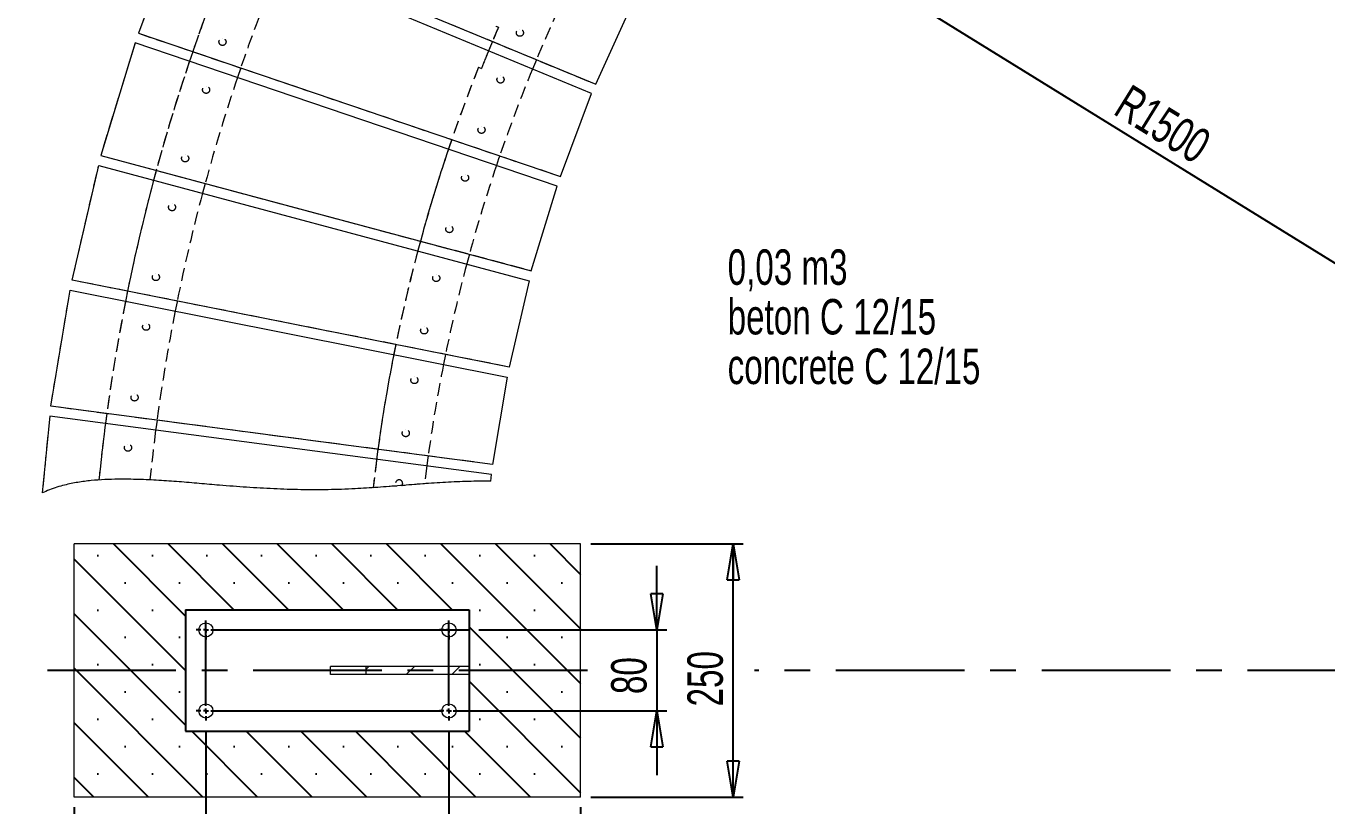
# Model space of a CAD drawing. Header units: millimetres. Extents: x 11 to 1615, y 9 to 681.
# Drawn here: x 143.8 to 272.2, y 96.5 to 173.5 of the extents above; entities that cross this region are included whole.
import ezdxf

# ---------------------------------------------------------------- set-up
doc = ezdxf.new("R2010")
doc.units = ezdxf.units.MM
doc.linetypes.add('CENTERX2', pattern=[20.32, 12.7, -2.54, 2.54, -2.54])
doc.linetypes.add('HIDDEN', pattern=[1.905, 1.27, -0.635])
doc.layers.add('HLADINA1', color=7, linetype='Continuous')
doc.layers.add('SLD-0', color=179, linetype='Continuous')
doc.styles.add('SLDTEXTSTYLE0', font='TXT', dxfattribs={"width": 0.7})
doc.dimstyles.new('SLDDIMSTYLE0', dxfattribs={"dimtxt": 3.5, "dimasz": 3.556, "dimexe": 0, "dimexo": 0.0625, "dimgap": 0.875, "dimtad": 1, "dimlfac": 10, "dimrnd": 1e-09, "dimzin": 12, "dimdsep": 46, "dimtxsty": 'SLDTEXTSTYLE0', "dimblk1": 'CLOSED', "dimblk2": 'CLOSED', "dimsah": 1, "dimcen": 0.09, "dimadec": 0, "dimazin": 3, "dimtfac": 1, "dimtofl": 0, "dimtmove": 0, "dimatfit": 3, "dimldrblk": 'CLOSED', "dimfxl": 0, "dimfrac": 2, "dimtolj": 1, "dimtzin": 12, "dimarcsym": 0})
doc.dimstyles.new('SLDDIMSTYLE2', dxfattribs={"dimtxt": 3.5, "dimasz": 3.556, "dimexe": 0, "dimexo": 0.0625, "dimgap": 0.875, "dimtad": 1, "dimlfac": 10, "dimrnd": 1e-09, "dimzin": 12, "dimdsep": 46, "dimtxsty": 'SLDTEXTSTYLE0', "dimblk1": 'CLOSED', "dimblk2": 'CLOSED', "dimsah": 1, "dimcen": 0.09, "dimadec": 0, "dimazin": 3, "dimtfac": 1, "dimtmove": 0, "dimatfit": 0, "dimldrblk": 'CLOSED', "dimfxl": 0, "dimfrac": 2, "dimtolj": 1, "dimtzin": 12, "dimarcsym": 0})
doc.dimstyles.new('SLDDIMSTYLE5', dxfattribs={"dimtxt": 3.5, "dimasz": 3.556, "dimexe": 0, "dimexo": 0.0625, "dimgap": 0.875, "dimtad": 1, "dimdec": 4, "dimlfac": 10, "dimzin": 12, "dimdsep": 46, "dimtxsty": 'SLDTEXTSTYLE0', "dimblk1": 'CLOSED', "dimblk2": 'CLOSED', "dimsah": 1, "dimcen": 0.09, "dimazin": 3, "dimtfac": 1, "dimtofl": 0, "dimtmove": 0, "dimatfit": 3, "dimldrblk": 'CLOSED', "dimfxl": 0, "dimfrac": 2, "dimtolj": 1, "dimtzin": 12, "dimarcsym": 0})
doc.dimstyles.new('SLDDIMSTYLE6', dxfattribs={"dimtxt": 3.5, "dimasz": 3.556, "dimexe": 0, "dimexo": 0.0625, "dimgap": 0.875, "dimtad": 1, "dimdec": 0, "dimlfac": 10, "dimrnd": 1e-09, "dimzin": 12, "dimdsep": 46, "dimtxsty": 'SLDTEXTSTYLE0', "dimblk1": 'CLOSED', "dimblk2": 'CLOSED', "dimsah": 1, "dimcen": 0, "dimadec": 0, "dimazin": 3, "dimtfac": 1, "dimtofl": 0, "dimtmove": 0, "dimatfit": 3, "dimldrblk": 'CLOSED', "dimfxl": 0, "dimfrac": 2, "dimtolj": 1, "dimtzin": 12, "dimarcsym": 0})

# ---------------------------------------------------------------- blocks, each defined once
blk = doc.blocks.new('_CLOSED')
at = {"color": 0, "linetype": 'ByBlock', "lineweight": -2}
for p, q in [((-1, 0.166667), (0, 0)), ((-1, 0.166667), (-1, -0.166667)), ((0, 0), (-1, -0.166667)), ((0, 0), (-1, 0))]:
    blk.add_line(p, q, dxfattribs=at)
blk = doc.blocks.new('_D_8')
at = {"layer": 'HLADINA1'}
for p, q in [((338.04, 108.88), (338.04, 80.38)), ((198.54, 96.38), (198.54, 80.38)), ((338.04, 81.38), (198.54, 81.38))]:
    blk.add_line(p, q, dxfattribs=at)
at = {"layer": 'HLADINA1', "xscale": 3.556, "yscale": 3.556, "rotation": 180.0000000000003}
blk.add_blockref('_CLOSED', (198.54, 81.38), dxfattribs=at)
at = {"layer": 'HLADINA1', "xscale": 3.556, "yscale": 3.556}
blk.add_blockref('_CLOSED', (338.04, 81.38), dxfattribs=at)
at = {"layer": 'HLADINA1', "insert": (261.31, 85.89), "char_height": 3.5, "attachment_point": 1, "style": 'SLDTEXTSTYLE0'}
blk.add_mtext('1395', dxfattribs=at)
blk = doc.blocks.new('_D_9')
at = {"layer": 'HLADINA1'}
for p, q in [((342.49, 114.33), (243.85, 212.97)), ((338.75, 110.59), (343.2, 115.04))]:
    blk.add_line(p, q, dxfattribs=at)
at = {"layer": 'HLADINA1', "xscale": 3.556, "yscale": 3.556}
for p, rotation in [((243.85, 212.97), 135.0010193292296), ((342.49, 114.33), 315.0010193292296)]:
    blk.add_blockref('_CLOSED', p, dxfattribs=dict(at, rotation=rotation))
at = {"layer": 'HLADINA1', "insert": (289.68, 173.52), "char_height": 3.5, "attachment_point": 1, "rotation": 315.001, "style": 'SLDTEXTSTYLE0'}
blk.add_mtext('1395', dxfattribs=at)
blk = doc.blocks.new('_D_10')
at = {"layer": 'HLADINA1'}
blk.add_arc((338.04, 109.88), 55.28, 135.001, 180, dxfattribs=at)
at = {"layer": 'HLADINA1', "xscale": 3.556, "yscale": 3.556}
for p, rotation in [((298.95, 148.97), 46.84124616811626), ((282.76, 109.88), 268.1597315195509)]:
    blk.add_blockref('_CLOSED', p, dxfattribs=dict(at, rotation=rotation))
at = {"layer": 'HLADINA1', "insert": (281.06, 128.37), "char_height": 3.5, "attachment_point": 1, "rotation": 68.5079, "style": 'SLDTEXTSTYLE0'}
blk.add_mtext('45°', dxfattribs=at)
blk = doc.blocks.new('_D_11')
at = {"layer": 'HLADINA1'}
blk.add_line((210.91, 188.5), (338.04, 109.88), dxfattribs=at)
at = {"layer": 'HLADINA1', "xscale": 3.556, "yscale": 3.556, "rotation": 148.2654216860128}
blk.add_blockref('_CLOSED', (210.91, 188.5), dxfattribs=at)
at = {"layer": 'HLADINA1', "insert": (252.84, 167.87), "char_height": 3.5, "attachment_point": 1, "rotation": 328.2654, "style": 'SLDTEXTSTYLE0'}
blk.add_mtext('R1500', dxfattribs=at)
blk = doc.blocks.new('_D_12')
at = {"layer": 'HLADINA1'}
for p, q in [((161.54, 103.93), (161.54, 88.63)), ((185.54, 103.93), (185.54, 88.63)), ((161.54, 89.63), (185.54, 89.63))]:
    blk.add_line(p, q, dxfattribs=at)
at = {"layer": 'HLADINA1', "xscale": 3.556, "yscale": 3.556, "rotation": 180.0000000000004}
blk.add_blockref('_CLOSED', (161.54, 89.63, 2734.25), dxfattribs=at)
at = {"layer": 'HLADINA1', "xscale": 3.556, "yscale": 3.556}
blk.add_blockref('_CLOSED', (185.54, 89.63, 2734.25), dxfattribs=at)
at = {"layer": 'HLADINA1', "insert": (170.05, 94.14), "char_height": 3.5, "attachment_point": 1, "style": 'SLDTEXTSTYLE0'}
blk.add_mtext('240', dxfattribs=at)
blk = doc.blocks.new('_D_13')
at = {"layer": 'HLADINA1'}
for p, q in [((148.54, 96.38), (148.54, 80.38)), ((198.54, 96.38), (198.54, 80.38)), ((198.54, 81.38), (148.54, 81.38))]:
    blk.add_line(p, q, dxfattribs=at)
at = {"layer": 'HLADINA1', "xscale": 3.556, "yscale": 3.556, "rotation": 180.0000000000005}
blk.add_blockref('_CLOSED', (148.54, 81.38, 2734.25), dxfattribs=at)
at = {"layer": 'HLADINA1', "xscale": 3.556, "yscale": 3.556}
blk.add_blockref('_CLOSED', (198.54, 81.38, 2734.25), dxfattribs=at)
at = {"layer": 'HLADINA1', "insert": (169.87, 85.89), "char_height": 3.5, "attachment_point": 1, "style": 'SLDTEXTSTYLE0'}
blk.add_mtext('500', dxfattribs=at)
blk = doc.blocks.new('_D_14')
at = {"layer": 'HLADINA1'}
for p, q in [((206.06, 113.88), (206.06, 120.23)), ((188.49, 113.88), (207.06, 113.88)), ((206.06, 113.88), (206.06, 105.88)), ((185.95, 105.88), (207.06, 105.88)), ((206.06, 105.88), (206.06, 99.53))]:
    blk.add_line(p, q, dxfattribs=at)
at = {"layer": 'HLADINA1', "xscale": 3.556, "yscale": 3.556}
for p, rotation in [((206.06, 113.88, 2734.25), 270.0000000000004), ((206.06, 105.88, 2734.25), 90.0000000000004)]:
    blk.add_blockref('_CLOSED', p, dxfattribs=dict(at, rotation=rotation))
at = {"layer": 'HLADINA1', "insert": (201.55, 107.55), "char_height": 3.5, "attachment_point": 1, "rotation": 90, "style": 'SLDTEXTSTYLE0'}
blk.add_mtext('80', dxfattribs=at)
blk = doc.blocks.new('_D_15')
at = {"layer": 'HLADINA1'}
for p, q in [((199.54, 122.38), (214.59, 122.38)), ((213.59, 97.38), (213.59, 122.38)), ((199.54, 97.38), (214.59, 97.38))]:
    blk.add_line(p, q, dxfattribs=at)
at = {"layer": 'HLADINA1', "xscale": 3.556, "yscale": 3.556}
for p, rotation in [((213.59, 122.38, 2734.25), 90.0000000000004), ((213.59, 97.38, 2734.25), 270.0000000000004)]:
    blk.add_blockref('_CLOSED', p, dxfattribs=dict(at, rotation=rotation))
at = {"layer": 'HLADINA1', "insert": (209.08, 106.33), "char_height": 3.5, "attachment_point": 1, "rotation": 90, "style": 'SLDTEXTSTYLE0'}
blk.add_mtext('250', dxfattribs=at)
blk = doc.blocks.new('SW_NOTE_6')
at = {"layer": 'SLD-0', "color": 0, "char_height": 3.5, "attachment_point": 1, "style": 'SLDTEXTSTYLE0'}
for s, insert in [('0,03 m3', (0, 4.51)), ('beton C 12/15', (0, -0.39)), ('concrete C 12/15', (0, -5.29))]:
    blk.add_mtext(s, dxfattribs=dict(at, insert=insert))
blk = doc.blocks.new('SW_CENTERMARKSYMBOL_0')
at = {"layer": 'HLADINA1', "color": 0}
for p, q in [((-0.5, 0), (-0.95, 0)), ((0, 0), (-0.25, 0)), ((0, 0.5), (0, 0.95)), ((0, 0), (0, 0.25)), ((0, 0), (0, -0.25)), ((0, 0), (0.25, 0)), ((0.5, 0), (25.95, 0)), ((0, -0.5), (0, -0.95))]:
    blk.add_line(p, q, dxfattribs=at)
blk = doc.blocks.new('SW_CENTERMARKSYMBOL_1')
at = {"layer": 'HLADINA1', "color": 0}
for p, q in [((-0.5, 0), (-0.95, 0)), ((0, 0), (-0.25, 0)), ((0, 0.5), (0, 0.95)), ((0, 0), (0, 0.25)), ((0, 0), (0, -0.25)), ((0, 0), (0.25, 0)), ((0.5, 0), (0.95, 0)), ((0, -0.5), (0, -0.95))]:
    blk.add_line(p, q, dxfattribs=at)
blk = doc.blocks.new('SW_CENTERMARKSYMBOL_2')
at = {"layer": 'HLADINA1', "color": 0}
for p, q in [((0, 0.5), (0, 8.68)), ((-0.5, 0), (-0.95, 0)), ((0, 0), (-0.25, 0)), ((0, 0), (0, 0.25)), ((0, 0), (0, -0.25)), ((0, 0), (0.25, 0)), ((0.5, 0), (0.95, 0)), ((0, -0.5), (0, -0.95))]:
    blk.add_line(p, q, dxfattribs=at)
blk = doc.blocks.new('SW_CENTERMARKSYMBOL_3')
at = {"layer": 'HLADINA1', "color": 0}
for p, q in [((0, 0.5), (0, 8.59)), ((-0.5, 0), (-0.95, 0)), ((0, 0), (-0.25, 0)), ((0, 0), (0, 0.25)), ((0, 0), (0, -0.25)), ((0, 0), (0.25, 0)), ((0.5, 0), (23.41, 0)), ((0, -0.5), (0, -0.95))]:
    blk.add_line(p, q, dxfattribs=at)

msp = doc.modelspace()

# ---------------------------------------------------------------- hatches: boundary and pattern name
at = {"linetype": 'Continuous', "lineweight": 0}
h = msp.add_hatch(dxfattribs=at)
h.set_pattern_fill('ANSI31', style=0)
h.paths.add_polyline_path([(187.540907, 109.481906), (187.540907, 110.281906), (177.326996, 110.281906), (177.326996, 109.481906)], flags=0)
at = {"layer": 'HLADINA1'}
h = msp.add_hatch(dxfattribs=at)
h.set_pattern_fill('SACNCR', color=256, scale=1.6, angle=90, style=0)
h.paths.add_polyline_path([(148.540907, 97.381906), (198.540907, 97.381906), (198.540907, 122.381906), (148.540907, 122.381906)], flags=0)
h.paths.add_polyline_path([(159.540907, 115.881906), (187.540907, 115.881906), (187.540907, 103.881906), (159.540907, 103.881906)], flags=0)

# ---------------------------------------------------------------- linework, layer by layer
at = {"color": 7, "linetype": 'Continuous', "lineweight": 15}
for p, q in [((158.957314, 183.699267), (154.877642, 172.808225)), ((199.608501, 166.860993), (158.957314, 183.699267)), ((199.608507, 166.860993), (158.957319, 183.699267)), ((159.390218, 184.602344), (200.041406, 167.764071)), ((200.041406, 167.764071), (203.66902, 175.727517)), ((200.041411, 167.764071), (203.669026, 175.727517)), ((154.877642, 172.808225), (196.542606, 158.664876)), ((154.556203, 171.861295), (151.162778, 160.737304)), ((196.221166, 157.717946), (154.556203, 171.861295)), ((154.556203, 171.861295), (154.556209, 171.861295)), ((196.221172, 157.717946), (154.556209, 171.861295)), ((160.247461, 170.985417), (159.924959, 170.03885)), ((194.171535, 170.195451), (193.787869, 169.271981)), ((194.171537, 170.19545), (193.78787, 169.27198)), ((164.982147, 169.378208), (164.659615, 168.431651)), ((164.982148, 169.378208), (164.659617, 168.43165)), ((200.041406, 167.764071), (200.041411, 167.764071)), ((196.542606, 158.664876), (199.608501, 166.860993)), ((196.542611, 158.664876), (199.608507, 166.860993)), ((199.608501, 166.860993), (199.608507, 166.860993)), ((185.814788, 162.306479), (185.492108, 161.359972)), ((151.162778, 160.737304), (193.664025, 149.34913)), ((148.338414, 148.425558), (150.961617, 159.755929)), ((150.961617, 159.755929), (193.462864, 148.367754)), ((150.961623, 159.755929), (150.961617, 159.755929)), ((150.961623, 159.755929), (193.46287, 148.367754)), ((196.542606, 158.664876), (196.542611, 158.664876)), ((161.472983, 157.974693), (161.212818, 157.00913)), ((161.472984, 157.974693), (161.212819, 157.009129)), ((193.664025, 149.34913), (196.221166, 157.717946)), ((193.66403, 149.34913), (196.221172, 157.717946)), ((196.221166, 157.717946), (196.221172, 157.717946)), ((187.553241, 150.986509), (187.292843, 150.021008)), ((187.553242, 150.986509), (187.292844, 150.021008)), ((193.664025, 149.34913), (193.66403, 149.34913)), ((191.493006, 139.841576), (148.338414, 148.425558)), ((193.462864, 148.367754), (191.493006, 139.841576)), ((193.46287, 148.367754), (191.493011, 139.841576)), ((193.46287, 148.367754), (193.462864, 148.367754)), ((146.230902, 135.973019), (148.143324, 147.444773)), ((148.143324, 147.444773), (191.297915, 138.860791)), ((148.14333, 147.444773), (148.143324, 147.444773)), ((148.14333, 147.444773), (191.297921, 138.860791)), ((185.194868, 141.094354), (184.997929, 140.113937)), ((185.194869, 141.094353), (184.99793, 140.113937)), ((191.297915, 138.860791), (189.855, 130.229797)), ((191.297921, 138.860791), (189.855006, 130.229797)), ((191.297921, 138.860791), (191.297915, 138.860791)), ((191.493011, 139.841576), (191.493006, 139.841576)), ((146.121197, 134.978833), (145.38754, 127.408585)), ((189.745295, 129.235611), (146.121197, 134.978833)), ((146.121197, 134.978833), (146.121202, 134.978833)), ((189.7453, 129.235611), (146.121202, 134.978833)), ((189.855, 130.229797), (146.230902, 135.973019)), ((151.759237, 135.2452), (151.626961, 134.253986)), ((178.528554, 131.720952), (178.395985, 130.729777)), ((189.855006, 130.229797), (189.855, 130.229797)), ((189.680671, 128.56559), (189.745295, 129.235611)), ((189.680671, 128.56559), (189.680676, 128.56559)), ((189.680676, 128.56559), (189.7453, 129.235611)), ((189.745295, 129.235611), (189.7453, 129.235611)), ((148.540907, 97.381906), (148.540907, 122.381906)), ((198.540907, 122.381906), (148.540907, 122.381906)), ((198.540907, 97.381906), (198.540907, 122.381906)), ((187.540907, 115.881906), (159.540907, 115.881906)), ((159.540907, 115.881906), (159.540907, 103.881906)), ((187.540907, 110.281906), (187.540907, 115.881906)), ((173.837515, 109.481906), (173.837515, 110.281906)), ((177.326996, 110.281906), (173.837515, 110.281906)), ((177.326996, 109.481906), (173.837515, 109.481906)), ((177.326996, 110.281906), (177.326996, 109.481906)), ((187.540907, 110.281906), (177.326996, 110.281906)), ((187.540907, 109.481906), (177.326996, 109.481906)), ((187.540907, 110.281906), (187.540907, 109.481906)), ((187.540907, 103.881906), (187.540907, 109.481906)), ((159.540907, 103.881906), (187.540907, 103.881906)), ((198.540907, 97.381906), (148.540907, 97.381906))]:
    msp.add_line(p, q, dxfattribs=at)
at = {"color": 7, "linetype": 'HIDDEN', "lineweight": 0}
for p, q in [((158.957319, 183.699267), (154.877648, 172.808225)), ((159.390224, 184.602344), (200.041411, 167.764071)), ((190.15167, 173.520704), (190.42886, 173.405889)), ((190.15167, 173.520704), (190.151672, 173.520704)), ((190.151672, 173.520704), (190.428861, 173.405889)), ((190.42886, 173.405889), (190.428861, 173.405889)), ((154.877642, 172.808225), (154.877648, 172.808225)), ((154.877648, 172.808225), (196.542611, 158.664876)), ((163.180638, 172.301117), (163.180636, 172.301117)), ((192.543867, 173.204543), (192.543866, 173.204543)), ((192.543866, 172.504543), (192.543867, 172.504543)), ((154.556209, 171.861295), (151.162784, 160.737304)), ((163.180636, 171.601117), (163.180638, 171.601117)), ((188.467863, 169.455635), (188.745053, 169.340819)), ((188.467863, 169.455635), (188.467864, 169.455635)), ((188.467864, 169.455635), (188.745054, 169.340819)), ((188.745053, 169.340819), (188.745054, 169.340819)), ((190.63045, 168.585145), (190.630449, 168.585145)), ((161.564863, 167.569378), (161.564862, 167.569378)), ((190.630449, 167.885145), (190.63045, 167.885145)), ((161.564862, 166.869378), (161.564863, 166.869378)), ((188.751249, 163.621064), (188.751248, 163.621064)), ((188.751248, 162.921064), (188.751249, 162.921064)), ((151.162778, 160.737304), (151.162784, 160.737304)), ((151.162784, 160.737304), (193.66403, 149.34913)), ((159.497263, 160.801776), (159.497262, 160.801776)), ((148.33842, 148.425558), (150.961623, 159.755929)), ((159.497262, 160.101776), (159.497263, 160.101776)), ((187.134013, 158.889821), (187.134012, 158.889821)), ((187.134012, 158.189821), (187.134013, 158.189821)), ((158.203202, 155.972272), (158.2032, 155.972272)), ((158.2032, 155.272272), (158.203202, 155.272272)), ((185.580997, 153.812682), (185.580996, 153.812682)), ((185.580996, 153.112682), (185.580997, 153.112682)), ((156.609995, 149.077558), (156.609994, 149.077558)), ((148.33842, 148.425558), (148.338414, 148.425558)), ((191.493011, 139.841576), (148.33842, 148.425558)), ((156.609994, 148.377558), (156.609995, 148.377558)), ((184.286924, 148.983138), (184.286923, 148.983138)), ((184.286923, 148.283138), (184.286924, 148.283138)), ((146.230908, 135.973019), (148.14333, 147.444773)), ((155.643427, 144.171864), (155.643426, 144.171864)), ((155.643426, 143.471864), (155.643427, 143.471864)), ((183.093307, 143.809699), (183.093306, 143.809699)), ((183.093306, 143.109699), (183.093307, 143.109699)), ((182.128252, 138.903705), (182.128251, 138.903705)), ((182.128251, 138.203705), (182.128252, 138.203705)), ((154.502373, 137.189589), (154.502372, 137.189589)), ((154.502372, 136.489589), (154.502373, 136.489589)), ((146.121202, 134.978833), (145.387546, 127.408588)), ((146.230908, 135.973019), (146.230902, 135.973019)), ((189.855006, 130.229797), (146.230908, 135.973019)), ((181.273648, 133.665084), (181.273646, 133.665084)), ((181.273646, 132.965084), (181.273648, 132.965084)), ((153.849743, 132.232365), (153.849741, 132.232365)), ((153.849741, 131.532365), (153.849743, 131.532365)), ((183.353212, 130.077146), (183.131677, 128.300956)), ((183.353213, 130.077145), (183.131678, 128.300956)), ((150.983818, 128.691569), (150.983817, 128.691568)), ((156.009866, 128.69291), (156.009865, 128.69291)), ((180.621017, 128.70786), (180.621015, 128.70786)), ((145.387546, 127.408588), (145.38754, 127.408585)), ((180.390606, 128.094399), (178.05495, 127.927095)), ((178.054951, 127.927095), (178.05495, 127.927095)), ((180.390607, 128.094399), (180.390606, 128.094399)), ((183.131677, 128.300956), (180.888477, 128.132107)), ((180.888477, 128.132107), (180.888478, 128.132107)), ((183.131678, 128.300956), (183.131677, 128.300956))]:
    msp.add_line(p, q, dxfattribs=at)
at = {"color": 7, "linetype": 'Continuous', "lineweight": 15, "flags": 128}
for points in [[(190.549486, 160.699266), (190.446207, 160.398515), (190.226766, 159.752772)], [(190.549488, 160.699265), (190.446208, 160.398515), (190.226767, 159.752772)], [(156.643314, 159.268799), (156.561169, 158.966087), (156.383185, 158.303226)], [(182.723557, 152.280619), (182.472146, 151.348652), (182.463208, 151.315105)], [(153.809401, 147.337311), (153.634327, 146.465624), (153.612777, 146.356832)], [(158.713373, 146.361851), (158.694492, 146.268912), (158.516707, 145.38138)], [(158.713374, 146.36185), (158.694493, 146.268912), (158.516708, 145.38138)], [(180.29088, 142.069818), (180.289012, 142.060664), (180.093998, 141.08939)], [(156.716511, 134.592562), (156.60237, 133.740045), (156.584187, 133.601355)], [(156.716512, 134.592562), (156.602372, 133.740045), (156.584189, 133.601354)], [(183.485846, 131.068312), (183.427487, 130.638133), (183.353212, 130.077146)], [(183.485848, 131.068312), (183.427488, 130.638133), (183.353213, 130.077145)]]:
    msp.add_lwpolyline(points, dxfattribs=at)
at = {"color": 7, "linetype": 'HIDDEN', "lineweight": 0, "flags": 128}
for points in [[(156.584187, 133.601355), (156.288598, 131.218534), (156.009865, 128.69291)], [(156.584189, 133.601354), (156.288599, 131.218534), (156.009866, 128.69291)], [(178.395985, 130.729777), (178.339889, 130.295622), (178.05495, 127.927095)]]:
    msp.add_lwpolyline(points, dxfattribs=at)
at = {"color": 7, "linetype": 'HIDDEN', "lineweight": 0}
for centre in [(163.180636, 171.951117), (163.180638, 171.951117), (192.543866, 172.854543), (192.543867, 172.854543), (190.630449, 168.235145), (190.63045, 168.235145), (161.564862, 167.219378), (161.564863, 167.219378), (188.751248, 163.271064), (188.751249, 163.271064), (159.497262, 160.451776), (159.497263, 160.451776), (187.134012, 158.539821), (187.134013, 158.539821), (158.2032, 155.622272), (158.203202, 155.622272), (185.580996, 153.462682), (185.580997, 153.462682), (156.609994, 148.727558), (156.609995, 148.727558), (184.286923, 148.633138), (184.286924, 148.633138), (155.643426, 143.821864), (155.643427, 143.821864), (183.093306, 143.459699), (183.093307, 143.459699), (182.128251, 138.553705), (182.128252, 138.553705), (154.502372, 136.839589), (154.502373, 136.839589), (181.273646, 133.315084), (181.273648, 133.315084), (153.849741, 131.882365), (153.849743, 131.882365)]:
    msp.add_circle(centre, 0.35, dxfattribs=at)
at = {"color": 7, "linetype": 'Continuous', "lineweight": 15}
for centre in [(161.540907, 113.881906), (185.540907, 113.881906), (161.540907, 105.881906), (185.540907, 105.881906)]:
    msp.add_circle(centre, 0.7, dxfattribs=at)
at = {"color": 7, "linetype": 'HIDDEN', "lineweight": 0}
for centre, radius, start, end in [((338.040496, 109.88188), 188.000013, 135.12292532, 174.2578622), ((338.040495, 109.88188), 188.000013, 157.60172796, 161.03328646), ((338.040495, 109.88188), 156.000013, 153.88803314, 157.25531461), ((338.040496, 109.88188), 156.000013, 153.88803335, 157.2553148), ((338.040495, 109.88188), 183.000013, 158.18881689, 161.0273653), ((338.040496, 109.88188), 183.000013, 158.18881689, 161.02736544), ((338.040496, 109.88188), 160.700013, 156.71558873, 158.28440816), ((338.040495, 109.88188), 160.700013, 156.71558873, 157.26247098), ((338.040495, 109.88188), 160.700013, 157.61900972, 158.28440816), ((338.040495, 109.88188), 188.000013, 161.33805123, 164.76988501), ((338.040495, 109.88188), 183.000013, 161.34045701, 164.76359769), ((338.040496, 109.88188), 183.000013, 161.34045714, 164.76359779), ((338.040496, 109.88188), 161.000013, 158.28294644, 173.56464818), ((338.040495, 109.88188), 161.000013, 158.28294644, 160.99694299), ((338.040495, 109.88188), 156.000013, 157.62259527, 160.98883214), ((338.040496, 109.88188), 156.000013, 157.62259546, 160.9888323), ((338.040495, 109.88188), 161.000013, 161.35281761, 164.73129406), ((338.040495, 109.88188), 156.000013, 161.35611305, 164.72268162), ((338.040496, 109.88188), 156.000013, 161.35611321, 164.72268175), ((338.040495, 109.88188), 188.000013, 165.07464998, 168.50800624), ((338.040495, 109.88188), 183.000013, 165.0766896, 168.50139435), ((338.040496, 109.88188), 183.000013, 165.0766897, 168.50139443), ((338.040495, 109.88188), 161.000013, 165.08716894, 168.46742315), ((338.040495, 109.88188), 156.000013, 165.08996282, 168.45836612), ((338.040496, 109.88188), 156.000013, 165.08996294, 168.45836622), ((338.040495, 109.88188), 188.000013, 168.8127714, 172.24651116), ((338.040495, 109.88188), 183.000013, 168.81448647, 172.23958519), ((338.040496, 109.88188), 183.000013, 168.81448655, 172.23958524), ((338.040495, 109.88188), 161.000013, 168.8232983, 172.20400028), ((338.040495, 109.88188), 156.000013, 168.82564761, 172.19451303), ((338.040496, 109.88188), 156.000013, 168.8256477, 172.19451309), ((338.040495, 109.88188), 188.000013, 172.55127653, 174.25786223), ((180.621015, 128.35786), 0.35, 319.83373071, 228.82873047), ((180.621017, 128.35786), 0.35, 319.83375381, 228.82870756)]:
    msp.add_arc(centre, radius, start, end, dxfattribs=at)
at = {"color": 7, "linetype": 'Continuous', "lineweight": 15}
msp.add_arc((338.040495, 109.88188), 160.700013, 157.26247098, 157.61900972, dxfattribs=at)
msp.add_open_spline([(189.680671, 128.56559), (188.935139, 128.566873), (187.443966, 128.569439), (185.208675, 128.463762), (182.975506, 128.312864), (180.743272, 128.134088), (178.510879, 127.958402), (176.130468, 127.799066), (173.598984, 127.713368), (170.918496, 127.72072), (168.238442, 127.807861), (165.561386, 127.961343), (163.113243, 128.151482), (160.892191, 128.348244), (158.894838, 128.517387), (156.895647, 128.659558), (154.89434, 128.753438), (153.113279, 128.775606), (151.554125, 128.736228), (150.21924, 128.64354), (148.892788, 128.4729), (147.764351, 128.243727), (146.835605, 127.983148), (146.097752, 127.729593), (145.624157, 127.515534), (145.38754, 127.408585)], degree=3, knots=[0, 0, 0, 0, 0.0502150031, 0.10043743476, 0.15070082151, 0.20099480442, 0.25128787202, 0.30154998373, 0.36169519886, 0.42187291017, 0.48208577059, 0.54230801906, 0.60249061034, 0.64749108645, 0.69251304918, 0.7375205701, 0.78249688484, 0.82745906037, 0.85747572112, 0.88754005874, 0.9175573212, 0.94750966802, 0.9650058874, 0.98251622582, 1, 1, 1, 1], dxfattribs=at)
at = {"layer": 'HLADINA1'}
for p, q in [((159.540907, 115.881906), (187.540907, 115.881906)), ((159.540907, 115.881906), (159.540907, 103.881906)), ((187.540907, 115.881906), (187.540907, 103.881906)), ((159.540907, 103.881906), (187.540907, 103.881906))]:
    msp.add_line(p, q, dxfattribs=at)
at = {"layer": 'HLADINA1', "linetype": 'CENTERX2'}
for p, q in [((199.230004, 109.881886), (143.785117, 109.881886)), ((338.040483, 109.881886), (215.697048, 109.881886))]:
    msp.add_line(p, q, dxfattribs=at)

# ---------------------------------------------------------------- block references
at = {"layer": 'HLADINA1'}
for name, p in [('SW_CENTERMARKSYMBOL_0', (161.540907, 113.881906)), ('SW_CENTERMARKSYMBOL_3', (161.540907, 105.881906)), ('SW_CENTERMARKSYMBOL_1', (185.540907, 113.881906)), ('SW_CENTERMARKSYMBOL_2', (185.540907, 105.881906))]:
    msp.add_blockref(name, p, dxfattribs=at)
at = {"layer": 'SLD-0'}
msp.add_blockref('SW_NOTE_6', (213.055834, 146.953326), dxfattribs=at)

# ---------------------------------------------------------------- dimensions: what is measured, and where the dimension line sits
at = {"layer": 'HLADINA1'}
for base, p1, p2, angle, dimstyle, picture, middle in [((243.848384, 212.972193), (338.040483, 109.881886), (248.236354, 217.360319), 315.00101933, 'SLDDIMSTYLE0', '_D_9', (289.710843, 167.111365)), ((213.594872, 122.381906), (198.540907, 97.381906), (198.540907, 122.381906), 90, 'SLDDIMSTYLE0', '_D_15', (213.594872, 110.003581)), ((206.062075, 105.881906), (187.492855, 113.881906), (184.952726, 105.881906), 90, 'SLDDIMSTYLE2', '_D_14', (206.062075, 110.003581)), ((198.540907, 81.381906), (338.040483, 109.881886), (198.540907, 97.381906), 0, 'SLDDIMSTYLE0', '_D_8', (265.862942, 81.381906)), ((148.540907, 81.381906), (198.540907, 97.381906), (148.540907, 97.381906), 0, 'SLDDIMSTYLE0', '_D_13', (173.540907, 81.381906))]:
    dim = msp.add_linear_dim(base=base, p1=p1, p2=p2, angle=angle, dimstyle=dimstyle, dxfattribs=at)
    dim.commit()
    dim.dimension.update_dxf_attribs({"geometry": picture, "text_midpoint": middle, "dimtype": 160})
dim = msp.add_angular_dim_2l(base=(286.967392, 131.036543), line1=((239.397676, 208.521327), (338.040483, 109.881886)), line2=((215.697048, 109.881886), (338.040483, 109.881886)), dimstyle='SLDDIMSTYLE5', dxfattribs=at)
dim.commit()
dim.dimension.update_dxf_attribs({"geometry": '_D_10', "text_midpoint": (286.603348, 130.135313), "dimtype": 162})
dim = msp.add_radius_dim(center=(338.040483, 109.881886), mpoint=(210.911409, 188.504431), text='R1500', dimstyle='SLDDIMSTYLE6', dxfattribs=at)
dim.commit()
dim.dimension.update_dxf_attribs({"geometry": '_D_11', "text_midpoint": (255.484813, 160.938177), "dimtype": 164})
dim = msp.add_linear_dim(base=(185.540907, 89.629141), p1=(161.540907, 104.931906), p2=(185.540907, 104.931906), dimstyle='SLDDIMSTYLE0', dxfattribs=at)
dim.commit()
dim.dimension.update_dxf_attribs({"geometry": '_D_12', "text_midpoint": (173.897406, 89.629141), "dimtype": 160})

doc.saveas('drawing.dxf')
